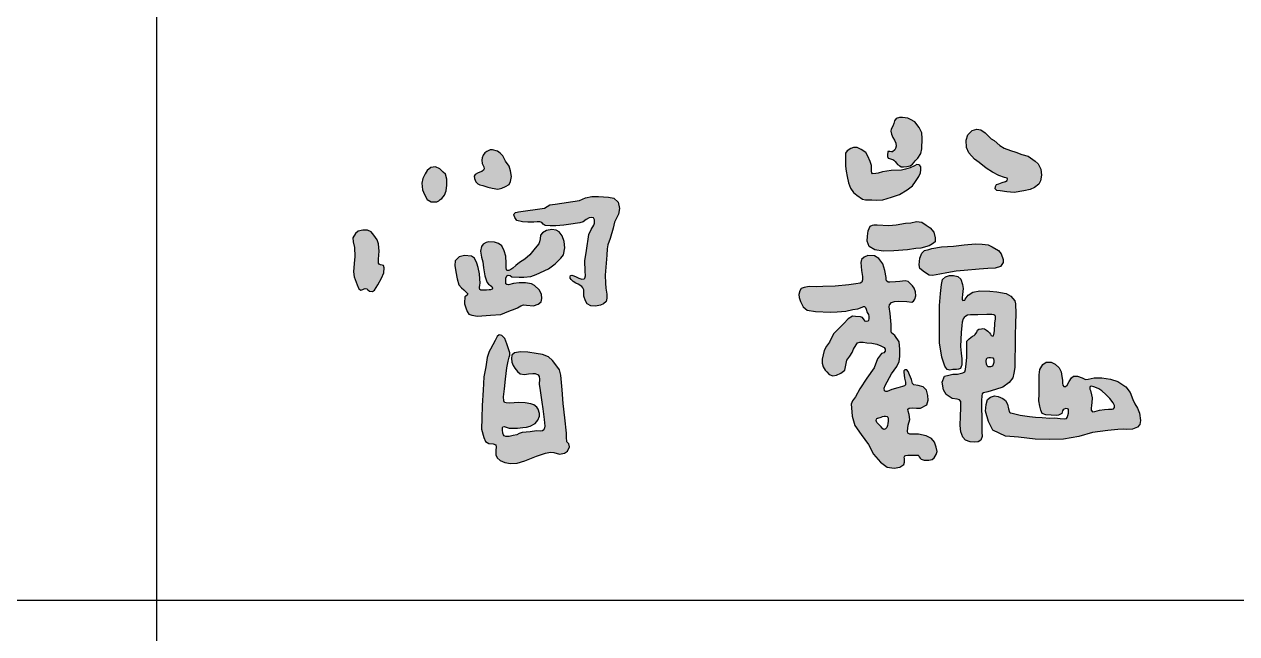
# Model space of a CAD drawing. Extents: x -409572 to -157272, y 600795 to 878326.
# Drawn here: x -338283 to -336350, y 812536 to 813508 of the extents above; entities that cross this region are included whole.
import ezdxf

# ---------------------------------------------------------------- set-up
doc = ezdxf.new("R2010")
doc.units = 0
doc.header["$LTSCALE"] = 1000
doc.header["$MEASUREMENT"] = 0
doc.layers.get('0').update_dxf_attribs({"linetype": 'CONTINUOUS'})
doc.layers.add('PUB_TITLE', color=4, linetype='CONTINUOUS')

msp = doc.modelspace()

# ---------------------------------------------------------------- hatches: boundary and pattern name
h = msp.add_hatch(color=7)
h.paths.add_polyline_path([(-336666.3, 813285.3), (-336671, 813289.8), (-336682.3, 813297.3), (-336692.2, 813300.3), (-336702.2, 813303.8), (-336710.4, 813306.3), (-336720.6, 813310.5), (-336727.4, 813314.3), (-336736.3, 813322.7), (-336741.3, 813325.3), (-336745, 813329), (-336751, 813334.6), (-336757.9, 813339.3), (-336763.9, 813340.7), (-336771.6, 813338.3), (-336778.3, 813331.4), (-336781, 813323), (-336780.5, 813311.5), (-336777.1, 813302.7), (-336767.8, 813292.9), (-336760.2, 813287.3), (-336749.4, 813278.4), (-336739, 813272), (-336729.2, 813266.5), (-336720.1, 813263.7), (-336715.8, 813262.2), (-336715.3, 813260.9), (-336715.7, 813258.8), (-336718.2, 813257.2), (-336723.9, 813255.4), (-336729.1, 813253.5), (-336732.7, 813252.2), (-336734.6, 813249), (-336734.7, 813245.5), (-336732.4, 813243), (-336726.9, 813242.2), (-336716.2, 813240.6), (-336704.6, 813239.7), (-336689, 813242.1), (-336679.2, 813244.4), (-336672.1, 813247.5), (-336665.2, 813253), (-336662.8, 813258.2), (-336661.2, 813267.5), (-336661.9, 813276.6)])
h.paths.add_polyline_path([(-336862, 813257.2), (-336856.9, 813264.9), (-336854.1, 813270.8), (-336853.4, 813275.7), (-336853.6, 813280.7), (-336854.8, 813282.8), (-336856.6, 813283.8), (-336859.7, 813284), (-336863.6, 813282.1), (-336870.6, 813279), (-336877.7, 813276.8), (-336884.3, 813275.3), (-336900.8, 813274.7), (-336914.8, 813272.6), (-336921.4, 813270.4), (-336925.4, 813269.9), (-336930.6, 813269.6), (-336931.7, 813271.1), (-336932, 813273.4), (-336932.1, 813275.5), (-336932, 813282.9), (-336934.2, 813289), (-336937.8, 813297.5), (-336941.1, 813303.2), (-336948.4, 813308.1), (-336954.9, 813311.5), (-336960.9, 813311.5), (-336965.2, 813309.8), (-336971.2, 813305.9), (-336973.4, 813302.2), (-336973.8, 813296.8), (-336973.6, 813281.7), (-336972.6, 813273.4), (-336971.2, 813265), (-336968.8, 813254.8), (-336965.5, 813246.7), (-336960.9, 813239.4), (-336955.4, 813235.1), (-336946.7, 813229.2), (-336941.6, 813227.9), (-336931.6, 813227.9), (-336924.5, 813227.5), (-336914.3, 813228), (-336900.5, 813232.1), (-336887.3, 813236.4), (-336875.5, 813243.7), (-336866.7, 813250.1)])
h.paths.add_polyline_path([(-336851.8, 813309.4), (-336851.3, 813325.9), (-336852.1, 813334.6), (-336855.9, 813343.3), (-336863.1, 813352), (-336869.8, 813356.1), (-336874.2, 813358.1), (-336882.7, 813359.3), (-336887.7, 813359.1), (-336892.7, 813357.5), (-336895.3, 813354), (-336896.6, 813349.6), (-336898.2, 813345.2), (-336900.6, 813340.8), (-336901.3, 813337.2), (-336900.5, 813332.5), (-336898.1, 813327.3), (-336895.2, 813322.8), (-336893.2, 813318.4), (-336892.8, 813313.6), (-336893.6, 813309.9), (-336894.8, 813307.6), (-336898.4, 813304.6), (-336900.1, 813304.6), (-336902.9, 813305.1), (-336905.9, 813304.9), (-336906.2, 813303.4), (-336906.8, 813300.8), (-336906.6, 813296.9), (-336905.6, 813294.5), (-336903.2, 813293.7), (-336900.5, 813292.9), (-336898.3, 813292.4), (-336896.5, 813291.1), (-336894.3, 813289), (-336892.1, 813286.4), (-336890.5, 813284.1), (-336887.2, 813281.9), (-336884.6, 813280.4), (-336881.3, 813280.4), (-336876, 813280.8), (-336870.7, 813281.9), (-336866.9, 813285), (-336863.9, 813287.9), (-336862.4, 813290.3), (-336858.2, 813294.1), (-336853.3, 813301.9)])
h.paths.add_polyline_path([(-336725.4, 813141.7), (-336729.7, 813147), (-336739.5, 813153), (-336746, 813156.3), (-336755.5, 813157.5), (-336766.1, 813157.9), (-336784.3, 813156), (-336801.3, 813154.3), (-336820.6, 813152.9), (-336835.8, 813150.3), (-336840.7, 813148.8), (-336847.7, 813147.3), (-336851.7, 813142.7), (-336854.9, 813135.2), (-336856, 813124.2), (-336855, 813118.4), (-336847.7, 813112.7), (-336840.3, 813108), (-336835, 813107.5), (-336823.3, 813109.7), (-336812, 813111.6), (-336797.2, 813114.1), (-336784.4, 813115.3), (-336760.2, 813117.6), (-336746.5, 813118.5), (-336734.9, 813119.2), (-336726.5, 813121.9), (-336722.3, 813128.1), (-336721.9, 813133)])
h.paths.add_polyline_path([(-336832.6, 813176.2), (-336838.6, 813183.2), (-336844.7, 813187.3), (-336852, 813192.2), (-336860.2, 813193.2), (-336869.3, 813191.4), (-336878, 813190.6), (-336893, 813188.1), (-336904.3, 813186.8), (-336923, 813188.2), (-336928.6, 813188.1), (-336930.4, 813187.6), (-336934.3, 813185.7), (-336937.6, 813178.5), (-336938.4, 813170), (-336939.2, 813162.3), (-336935.6, 813153.8), (-336926.8, 813148.4), (-336913.4, 813146.3), (-336896.6, 813146.6), (-336874.9, 813148.4), (-336861.5, 813150.2), (-336853.3, 813151), (-336840.4, 813154.6), (-336834.9, 813157.7), (-336830.6, 813160.8), (-336830.8, 813167.5)])
h.paths.add_polyline_path([(-336903.4, 813060.6), (-336900.5, 813064.1), (-336895.4, 813065.9), (-336888.5, 813066.6), (-336875.7, 813065.9), (-336867.9, 813064.7), (-336865.3, 813066.5), (-336862.9, 813069.6), (-336861.3, 813074.7), (-336862.1, 813081.2), (-336864, 813087.1), (-336866.6, 813091.1), (-336873.8, 813098), (-336878.2, 813098.6), (-336886.7, 813097.8), (-336893.9, 813097.4), (-336902.8, 813096.6), (-336905.8, 813096.9), (-336908.2, 813098.8), (-336908.7, 813101.7), (-336908.9, 813104.2), (-336910.8, 813115.5), (-336914, 813125.8), (-336920.4, 813134.5), (-336927.3, 813138.4), (-336938.1, 813139.3), (-336944, 813136.8), (-336947.9, 813132.7), (-336948.9, 813127.8), (-336948.2, 813115.5), (-336946.6, 813105.6), (-336946.4, 813100.4), (-336947.5, 813096.8), (-336950.2, 813095), (-336957, 813094), (-336968.1, 813092.6), (-336990.3, 813090.1), (-337009.7, 813089.7), (-337019.2, 813089.3), (-337031.6, 813089.7), (-337039.6, 813088.4), (-337044.4, 813086.4), (-337046.2, 813082.9), (-337047.8, 813076.9), (-337047.3, 813072.5), (-337045.2, 813065.9), (-337041, 813057.2), (-337034.9, 813051.8), (-337021.7, 813050), (-336997.7, 813049.1), (-336986.7, 813049.5), (-336972.9, 813050.6), (-336961.7, 813053.2), (-336953.7, 813054.2), (-336947, 813056.9), (-336944.9, 813057.8), (-336943.3, 813057.8), (-336941.6, 813056.5), (-336940.7, 813053.4), (-336938.8, 813048.4), (-336937, 813045.3), (-336936.3, 813042), (-336936.6, 813038.6), (-336936.9, 813035.8), (-336938.1, 813034.3), (-336940.8, 813033.9), (-336942, 813034.5), (-336943.7, 813036.9), (-336946.6, 813040.2), (-336949.8, 813041.3), (-336957.4, 813042.1), (-336962.6, 813042.4), (-336969.3, 813038.4), (-336976.4, 813030.9), (-336983, 813023.7), (-336992.6, 813014.4), (-336999.2, 813001.3), (-337003.9, 812994.6), (-337007.4, 812987.5), (-337009.2, 812981.1), (-337010.9, 812973.8), (-337010.6, 812967.5), (-337009.2, 812961.7), (-337005.9, 812956.4), (-337003.5, 812953.5), (-336999.4, 812949.6), (-336993.6, 812947.6), (-336987.8, 812948.6), (-336981.3, 812951.5), (-336974.7, 812956.3), (-336973.5, 812961.7), (-336971.5, 812972.4), (-336966.8, 812978.7), (-336963.1, 812984.7), (-336960.7, 812989.8), (-336956.4, 812996.9), (-336954.2, 813000.1), (-336950.7, 813001.3), (-336945.3, 813000.9), (-336939.6, 813000), (-336931.4, 812999.6), (-336923.8, 812997.8), (-336917.2, 812995.2), (-336912.2, 812992.4), (-336910.4, 812989.8), (-336910.2, 812986.8), (-336912.3, 812984.2), (-336916.1, 812983), (-336922.4, 812974.4), (-336927.9, 812960.3), (-336939.7, 812943.6), (-336950.8, 812926.7), (-336957.9, 812914), (-336962.6, 812907.5), (-336964.6, 812902.2), (-336964.1, 812896.4), (-336962.8, 812883), (-336958.7, 812868.3), (-336948.4, 812853.7), (-336937, 812837.8), (-336929.2, 812822.4), (-336917.9, 812809.7), (-336906.9, 812801.6), (-336896.1, 812800.1), (-336887.2, 812801.9), (-336880.5, 812805.8), (-336879.6, 812809.8), (-336879.6, 812815.5), (-336880, 812817.8), (-336879, 812820.1), (-336877.2, 812820.5), (-336874.2, 812820.7), (-336867.9, 812821.1), (-336863, 812821.1), (-336857.9, 812820.7), (-336856.8, 812819.9), (-336856, 812818.1), (-336854.5, 812815.9), (-336852.8, 812814.6), (-336848, 812813.1), (-336840.9, 812813), (-336835.4, 812814.1), (-336832.2, 812816.6), (-336828.9, 812822), (-336827.6, 812826.9), (-336828.8, 812833.6), (-336831.8, 812841.4), (-336836.3, 812847.3), (-336844.7, 812851.9), (-336857.3, 812854.4), (-336871, 812854.5), (-336874, 812856), (-336874.9, 812859.4), (-336873.5, 812868.5), (-336870.9, 812878), (-336872.3, 812885.6), (-336873.7, 812890.9), (-336874, 812894.2), (-336871.9, 812895.6), (-336866.6, 812896.4), (-336860.3, 812896.1), (-336853.9, 812896), (-336843.8, 812901.1), (-336842, 812908.6), (-336842.3, 812916.2), (-336844.6, 812924.5), (-336849.8, 812930.1), (-336857.6, 812932.2), (-336864.6, 812932.9), (-336866.7, 812935.3), (-336868.2, 812941.6), (-336871.7, 812949.2), (-336873.9, 812954.3), (-336875.9, 812956.8), (-336879, 812956.8), (-336880.6, 812955.6), (-336880.8, 812953.4), (-336879.3, 812943.9), (-336878.1, 812937.5), (-336878.1, 812933.2), (-336879.6, 812931.3), (-336882.7, 812930.6), (-336890.2, 812928.4), (-336899.5, 812925.5), (-336907, 812922.5), (-336909.4, 812922.2), (-336911.6, 812923.3), (-336912, 812927.6), (-336910.4, 812932.2), (-336900.1, 812950.6), (-336892, 812962.4), (-336887.8, 812970), (-336887.1, 812978.3), (-336886.9, 812989.8), (-336888.2, 813001.7), (-336894.8, 813011.7), (-336900.2, 813015.9), (-336900.9, 813018.4), (-336900.6, 813029.3), (-336902.6, 813047), (-336903.7, 813057.3)])
h.paths.add_polyline_path([(-336916.8, 812866.3), (-336914.3, 812863.1), (-336912.5, 812862.1), (-336911, 812862.2), (-336909.7, 812862.8), (-336907.8, 812864.9), (-336906.6, 812868), (-336906, 812871.2), (-336905.4, 812874.9), (-336905.5, 812878.6), (-336906, 812881.3), (-336907.3, 812882.6), (-336909.9, 812883.2), (-336912.1, 812883), (-336914.4, 812882.4), (-336916.9, 812881.4), (-336922.1, 812880.1), (-336922.8, 812879.9), (-336923.6, 812879.5), (-336924.2, 812878.5), (-336924.5, 812876.4), (-336923.5, 812872.8), (-336921.9, 812871.2)], flags=16)
h.paths.add_polyline_path([(-336702.9, 813012.4), (-336702.7, 813030.5), (-336701.9, 813046.8), (-336702.7, 813062.3), (-336703.5, 813066.8), (-336710.1, 813074.5), (-336717.5, 813078.7), (-336732.3, 813081.5), (-336743.4, 813082.1), (-336759.6, 813082.9), (-336770.4, 813080.8), (-336777.8, 813075.7), (-336782.6, 813069.4), (-336783.3, 813068.1), (-336784.3, 813067.8), (-336786.4, 813067.6), (-336787.3, 813068.8), (-336787.3, 813071.7), (-336786.8, 813077.2), (-336785.7, 813086.8), (-336787.2, 813093.1), (-336789.9, 813101.4), (-336794.3, 813105.9), (-336801.4, 813107.5), (-336807.7, 813107.3), (-336814, 813105.4), (-336819, 813100.9), (-336820.4, 813092.8), (-336822.1, 813078.8), (-336823.9, 813059.5), (-336823.5, 813028.3), (-336823.8, 812999.8), (-336820, 812977.2), (-336815.1, 812962.7), (-336811.6, 812957.4), (-336807.1, 812956.3), (-336802.6, 812957.3), (-336796.4, 812957.3), (-336793.3, 812958), (-336790.3, 812959.3), (-336789.2, 812962.1), (-336788, 812964.4), (-336788, 812968.5), (-336788.3, 812974.5), (-336789.1, 812983.7), (-336790, 812993.9), (-336789.5, 813005.1), (-336788.9, 813016.2), (-336788.1, 813027.7), (-336787.8, 813033.1), (-336785.8, 813038.1), (-336784.5, 813040.3), (-336781.7, 813042.7), (-336779.1, 813044.1), (-336774.1, 813044.6), (-336762.7, 813044.5), (-336748.2, 813044.9), (-336740.4, 813045), (-336737, 813044.4), (-336735.2, 813043.6), (-336734.5, 813042.6), (-336734.6, 813038.3), (-336735.3, 813031.5), (-336736.2, 813018.9), (-336736.9, 813013.2), (-336737.5, 813011.3), (-336739.6, 813011.2), (-336741.4, 813011.9), (-336742.5, 813013.9), (-336743.8, 813016.1), (-336746.5, 813018.6), (-336748.8, 813020.4), (-336751.9, 813022.3), (-336754.8, 813022.7), (-336756.7, 813022.5), (-336760.7, 813021.8), (-336763.1, 813020.3), (-336764.4, 813016.9), (-336766.6, 813013.2), (-336768.6, 813011.5), (-336771.3, 813010.6), (-336776.5, 813006.3), (-336780.1, 813002.7), (-336780.3, 812989.8), (-336780.1, 812976.6), (-336781.3, 812966.5), (-336782.3, 812957.6), (-336783.1, 812953.9), (-336786.6, 812952.1), (-336794.8, 812950.3), (-336802.3, 812949.8), (-336808.6, 812948.7), (-336815.9, 812946.6), (-336819.7, 812937.1), (-336817.1, 812925.3), (-336813.2, 812917.8), (-336803.4, 812911), (-336795.4, 812910.4), (-336791.9, 812909.1), (-336789.8, 812906.3), (-336789.7, 812902.4), (-336789.6, 812896.3), (-336790.3, 812883.2), (-336790.5, 812868), (-336789.9, 812857.9), (-336786.4, 812849.4), (-336782.3, 812844.7), (-336774.9, 812842.2), (-336768.3, 812841.8), (-336762, 812842.3), (-336757.8, 812844.8), (-336755.7, 812850.5), (-336756.2, 812857.5), (-336756.2, 812868.4), (-336756.4, 812878.3), (-336756.5, 812898.9), (-336756.5, 812908.3), (-336756.1, 812915.3), (-336755.5, 812918.5), (-336753.4, 812920.4), (-336746.4, 812921.9), (-336734.4, 812925.6), (-336722.9, 812929.3), (-336712.5, 812937), (-336707, 812944.2), (-336705, 812951.7), (-336703.7, 812960.9), (-336703.5, 812975.2), (-336702.9, 812993)])
h.paths.add_polyline_path([(-336738.5, 812976.2), (-336737.4, 812974.4), (-336737.1, 812971.6), (-336737.1, 812968.4), (-336737.9, 812965.3), (-336739.4, 812962.6), (-336742.3, 812961.8), (-336746, 812961.8), (-336747.8, 812963.3), (-336748.7, 812966), (-336749.3, 812970.5), (-336748.6, 812974.4), (-336747.4, 812976.3), (-336744.9, 812976.5), (-336742.2, 812976.8)], flags=16)
h.paths.add_polyline_path([(-336519.7, 812920.9), (-336526.5, 812929.9), (-336539.1, 812938.3), (-336550.8, 812942.2), (-336564.9, 812944), (-336576.8, 812944.1), (-336586.6, 812941.9), (-336591.1, 812941.7), (-336596.3, 812944.2), (-336603.6, 812946.9), (-336610, 812946.8), (-336613.1, 812944.4), (-336616.7, 812938.3), (-336619.9, 812932.4), (-336622.7, 812930.2), (-336625.4, 812930.3), (-336626.8, 812932.4), (-336627.5, 812935.6), (-336627.8, 812940.4), (-336628.4, 812946.5), (-336629.7, 812953.8), (-336632.6, 812960.3), (-336639.2, 812966.1), (-336645.6, 812969), (-336653.4, 812969.3), (-336659.1, 812965.3), (-336663.6, 812957.6), (-336664.9, 812948.9), (-336664.9, 812935.4), (-336664.7, 812918.6), (-336665.5, 812907.3), (-336663.9, 812899), (-336662, 812892.9), (-336660, 812887.3), (-336654.1, 812885.2), (-336645.4, 812884.5), (-336637.9, 812884.3), (-336633.9, 812884.6), (-336630.5, 812886.2), (-336628.7, 812887.6), (-336627.3, 812891.4), (-336626.3, 812893.4), (-336625.1, 812894.4), (-336622.3, 812895.3), (-336619.5, 812895), (-336618, 812894.3), (-336617.8, 812891), (-336618, 812888.1), (-336619, 812884), (-336620, 812881), (-336620.9, 812879.5), (-336624.9, 812879), (-336631.5, 812879.4), (-336639.6, 812880.3), (-336647.9, 812879.9), (-336659.8, 812880.9), (-336670.4, 812881.3), (-336680.4, 812882.5), (-336695, 812884.7), (-336710.1, 812888.5), (-336710.9, 812888.6), (-336712, 812889.3), (-336713.5, 812894.7), (-336715.1, 812902), (-336718.2, 812908.1), (-336722.9, 812911.2), (-336730.1, 812914.2), (-336736.1, 812915.3), (-336742.1, 812913.4), (-336747.2, 812909.7), (-336749.4, 812901.8), (-336750.3, 812891.3), (-336745.8, 812874.4), (-336738.9, 812860.7), (-336718.7, 812851.2), (-336697.8, 812849.6), (-336671.1, 812846.3), (-336647.9, 812845.7), (-336625.8, 812846.3), (-336601.3, 812850.9), (-336579.5, 812856.8), (-336555.2, 812860), (-336539.3, 812862.1), (-336530.1, 812862.4), (-336525.9, 812861.7), (-336515.7, 812862.4), (-336507.9, 812865.5), (-336504.3, 812869.7), (-336503.2, 812876.4), (-336505, 812888), (-336507.7, 812895.8), (-336512.3, 812902.7), (-336515.5, 812909.8)])
h.paths.add_polyline_path([(-336583.8, 812926.1), (-336583.9, 812928.7), (-336583.5, 812930.3), (-336581.4, 812930.7), (-336577.3, 812929.9), (-336573.2, 812928.5), (-336569.4, 812926.7), (-336564.9, 812923.6), (-336558.2, 812917.7), (-336552.1, 812911.1), (-336546.9, 812904.5), (-336544.8, 812900.2), (-336544.6, 812897), (-336546, 812894.9), (-336548.5, 812894.3), (-336554.4, 812894.2), (-336560.4, 812893.7), (-336568.4, 812892.8), (-336576.2, 812890.7), (-336579.5, 812890), (-336582, 812892.7), (-336581.9, 812895.2), (-336581.1, 812900.5), (-336580.7, 812904.4), (-336580.4, 812912.1), (-336581.1, 812917), (-336582.7, 812924.2)], flags=16)
h = msp.add_hatch(color=7)
h.paths.add_polyline_path([(-337433.9, 812962.9), (-337440.8, 812971.8), (-337447.5, 812977.5), (-337456.8, 812981.2), (-337466.8, 812982.9), (-337480.2, 812985.3), (-337491.9, 812985.5), (-337501.6, 812984.3), (-337505.5, 812980.3), (-337506.1, 812975), (-337505.5, 812968.9), (-337503.7, 812963.9), (-337501, 812959.8), (-337496.9, 812954.5), (-337492.2, 812950.8), (-337485.3, 812949.5), (-337478.9, 812950.5), (-337472.1, 812951.2), (-337468.4, 812950.9), (-337463.9, 812949.1), (-337462.3, 812946.4), (-337461.5, 812942), (-337461.9, 812934.3), (-337460.4, 812923.8), (-337458, 812905.5), (-337456.2, 812895), (-337454.2, 812877.8), (-337453.2, 812867.3), (-337453.4, 812864.3), (-337454.5, 812861.4), (-337456.7, 812859.9), (-337460.7, 812859.2), (-337466.6, 812859.6), (-337476.6, 812858.2), (-337489.3, 812857.1), (-337493.9, 812855.5), (-337498, 812853.4), (-337503.8, 812852.1), (-337509.8, 812850.7), (-337515.4, 812850.6), (-337517.9, 812851.9), (-337519.1, 812853.1), (-337520.1, 812855.8), (-337520.7, 812861.1), (-337520.8, 812864.9), (-337520, 812866.2), (-337518.1, 812866.5), (-337515, 812865.5), (-337510, 812864.1), (-337503.1, 812863.7), (-337496.6, 812864.1), (-337488.1, 812864.8), (-337482.2, 812865.3), (-337476.3, 812867.3), (-337468.7, 812871.6), (-337464.1, 812876.6), (-337461.7, 812883), (-337461.8, 812887.6), (-337463.6, 812894.1), (-337465.9, 812897.3), (-337470.7, 812901.1), (-337475.3, 812903), (-337484.3, 812904.3), (-337494.5, 812904.7), (-337509.2, 812903.8), (-337514.5, 812904.1), (-337517.5, 812905.1), (-337518.5, 812907.4), (-337519.1, 812914.1), (-337517.5, 812926.8), (-337515.6, 812941.9), (-337513.5, 812959.9), (-337511.4, 812970.7), (-337509.8, 812977.1), (-337509.1, 812980.4), (-337508.7, 812982.2), (-337508.9, 812983.3), (-337509.1, 812984.3), (-337513.8, 812998.2), (-337517.1, 813007), (-337521.5, 813011.9), (-337526.1, 813012.6), (-337528.9, 813010.3), (-337532.4, 813003.6), (-337539.9, 812989.9), (-337542, 812986.1), (-337544.8, 812976.4), (-337547.3, 812961.7), (-337550.2, 812945.7), (-337551.3, 812924.7), (-337552.8, 812900.3), (-337553.7, 812879.8), (-337554.1, 812862.2), (-337550.5, 812849.1), (-337547.5, 812842.7), (-337542.5, 812839.7), (-337535.3, 812839), (-337531.4, 812837.3), (-337530.8, 812833.7), (-337531, 812828.8), (-337531, 812821.2), (-337529, 812816.5), (-337524.1, 812812.6), (-337516.8, 812809.4), (-337508, 812807.6), (-337497.1, 812808.1), (-337484.9, 812811.7), (-337466.3, 812819.2), (-337452.2, 812823.9), (-337444.3, 812825.7), (-337438.6, 812825.1), (-337429.7, 812822.6), (-337421.9, 812824.1), (-337417.2, 812827.2), (-337413.9, 812834.4), (-337414.9, 812838.8), (-337418, 812842.4), (-337418.5, 812849.5), (-337418.5, 812855.8), (-337421.1, 812880.5), (-337424.1, 812903.2), (-337425.5, 812924.9), (-337427.7, 812948.5), (-337429.8, 812957.2)])
h.paths.add_polyline_path([(-337458.3, 813077.6), (-337462.1, 813084.3), (-337469.4, 813091.6), (-337474.5, 813094.2), (-337484.1, 813095.7), (-337493.8, 813095.8), (-337503.3, 813094.6), (-337511.3, 813092.6), (-337513.7, 813093), (-337515.5, 813093.9), (-337515.2, 813097.8), (-337515.1, 813103.3), (-337513.9, 813106.7), (-337511.8, 813107.6), (-337508.5, 813107.1), (-337505.5, 813105.4), (-337494.2, 813104.8), (-337486.8, 813104.7), (-337475.6, 813105.6), (-337467, 813109), (-337447.4, 813118.2), (-337436.5, 813125.9), (-337427.6, 813134.9), (-337423.4, 813140), (-337421.2, 813151.2), (-337422, 813161.5), (-337425.3, 813170.6), (-337430.4, 813176.7), (-337434.9, 813179.5), (-337441.8, 813180.4), (-337450.3, 813178.9), (-337457, 813175.2), (-337460, 813171.4), (-337460.7, 813166), (-337461.4, 813161.1), (-337462.5, 813157.6), (-337468.6, 813151), (-337477.2, 813140.1), (-337485, 813133.5), (-337493.5, 813127.8), (-337499.4, 813123), (-337504.2, 813118.8), (-337507.4, 813116.7), (-337510.7, 813115.4), (-337513.5, 813115.5), (-337514.2, 813116.5), (-337515, 813120), (-337514.7, 813127.2), (-337515.2, 813137.9), (-337517.7, 813146.4), (-337521.7, 813154.6), (-337527.2, 813158.4), (-337533.5, 813160.4), (-337542.4, 813161.1), (-337546.9, 813159.7), (-337551.6, 813157), (-337554.1, 813153.3), (-337555.6, 813146), (-337554.2, 813136.3), (-337552.1, 813129.3), (-337551, 813119.5), (-337549, 813106.7), (-337546, 813098.9), (-337544.9, 813096), (-337542.8, 813093.7), (-337540, 813091.4), (-337537.5, 813089.8), (-337536.3, 813087), (-337537.2, 813085.4), (-337539.9, 813084.5), (-337542.1, 813084.3), (-337545.9, 813084.1), (-337551.3, 813083.9), (-337554.9, 813084), (-337556.9, 813085), (-337557.1, 813087.7), (-337556.6, 813092.3), (-337556.1, 813094.4), (-337557.2, 813109.8), (-337559.4, 813119.8), (-337561.7, 813127.2), (-337565.5, 813134.7), (-337570.3, 813137.9), (-337581.2, 813139.4), (-337589.9, 813137.2), (-337595.9, 813130.9), (-337596.8, 813123.4), (-337595.1, 813113.1), (-337593, 813101.9), (-337590.1, 813092.4), (-337586.1, 813087.5), (-337582.2, 813084.2), (-337577.9, 813080.3), (-337576.1, 813078.1), (-337576.9, 813075.9), (-337579.3, 813074.5), (-337580.5, 813073.1), (-337580.9, 813070.4), (-337581.4, 813066.6), (-337581.3, 813062.2), (-337579, 813055.9), (-337577.1, 813049.8), (-337574.4, 813045.6), (-337569.7, 813044.1), (-337560.3, 813042.3), (-337539.7, 813043.9), (-337523.4, 813045), (-337510.3, 813050.3), (-337500.2, 813054.2), (-337496.7, 813055.9), (-337491.6, 813059.1), (-337487.2, 813060.4), (-337482.2, 813060), (-337471.3, 813058.8), (-337463.9, 813061.5), (-337459, 813065.3), (-337457.9, 813070.6)])
h.paths.add_polyline_path([(-337334.1, 813214.1), (-337336.2, 813224), (-337342.9, 813230.4), (-337351.8, 813232.3), (-337367.4, 813233.2), (-337378.2, 813233.4), (-337388.3, 813231.1), (-337398, 813226.8), (-337436.5, 813220.9), (-337445.2, 813219.8), (-337453.7, 813214.6), (-337495.1, 813208.8), (-337497.1, 813208.2), (-337499.8, 813207.5), (-337502, 813205.6), (-337502.7, 813203.9), (-337500.9, 813199.7), (-337498, 813194.8), (-337488.9, 813192.9), (-337480.1, 813192.2), (-337470.8, 813192.4), (-337465.5, 813192.7), (-337460.9, 813193.1), (-337457.9, 813191.9), (-337455.6, 813189.2), (-337452.4, 813187.1), (-337444.6, 813186.7), (-337435.3, 813186.7), (-337423, 813187.4), (-337415.4, 813188.6), (-337397.4, 813191.3), (-337391.8, 813193.1), (-337387.1, 813196.5), (-337382.4, 813199), (-337378.1, 813199.6), (-337375.5, 813199.2), (-337374, 813196), (-337373.7, 813190.7), (-337375.1, 813187.4), (-337379.1, 813180.8), (-337382.9, 813172.7), (-337386.8, 813147.1), (-337389.1, 813130.8), (-337389, 813114.1), (-337388.1, 813106.8), (-337389.4, 813102.8), (-337390.6, 813101.8), (-337393.9, 813101.5), (-337398.9, 813103), (-337403.3, 813105.2), (-337406.9, 813106.8), (-337410.3, 813107.7), (-337412.4, 813107.2), (-337412.9, 813105.4), (-337412.5, 813103), (-337410.9, 813100.7), (-337407.7, 813097.8), (-337403.7, 813095.3), (-337399.7, 813093.4), (-337394.3, 813090), (-337392.6, 813087.5), (-337391.1, 813084.4), (-337390.8, 813074.6), (-337388.4, 813067.1), (-337385.5, 813062.1), (-337379.5, 813059.2), (-337372.1, 813058.4), (-337364.3, 813060), (-337359.3, 813062.2), (-337355.3, 813065.9), (-337354.3, 813071.4), (-337354.3, 813077.7), (-337355.9, 813087.1), (-337356.3, 813095), (-337356.8, 813107.6), (-337355.9, 813120.6), (-337354, 813139.6), (-337353.5, 813149.8), (-337352.7, 813156.2), (-337349, 813166.1), (-337344.3, 813183), (-337341.9, 813192.5), (-337335.7, 813204.9)])
h.paths.add_polyline_path([(-337506, 813265.1), (-337507.6, 813274.4), (-337510.2, 813281.5), (-337515.6, 813289.5), (-337520, 813298.1), (-337524.2, 813302.2), (-337528.8, 813305.3), (-337536.4, 813307.6), (-337540.3, 813307.6), (-337545.7, 813305.2), (-337548.7, 813302.6), (-337551.3, 813299), (-337553.1, 813295.1), (-337553.5, 813291.3), (-337552.8, 813285.7), (-337550.5, 813280.5), (-337550.1, 813277.4), (-337551, 813275), (-337553.6, 813273.2), (-337555.2, 813272.5), (-337559.3, 813270.9), (-337564.4, 813268.1), (-337566, 813265.5), (-337565.1, 813262), (-337563.3, 813256.5), (-337560, 813253.4), (-337556.5, 813251.8), (-337551.8, 813250.7), (-337543.8, 813248.2), (-337536.9, 813246.5), (-337528, 813245.1), (-337521.6, 813246.7), (-337515.9, 813249.2), (-337510, 813252.2), (-337507.7, 813256.9)])
h.paths.add_polyline_path([(-337609.6, 813251.4), (-337609.3, 813260.8), (-337611.6, 813268.6), (-337615.1, 813271.8), (-337620.8, 813277.3), (-337627.5, 813280.3), (-337634.8, 813279.3), (-337641, 813274.8), (-337644, 813269.3), (-337647.9, 813262.1), (-337649.3, 813254.4), (-337648.1, 813244), (-337645.1, 813236.2), (-337641, 813228.2), (-337634.6, 813224.5), (-337625.4, 813224.8), (-337622.3, 813226.1), (-337619.8, 813228.5), (-337617.6, 813230.3), (-337613.2, 813235.5), (-337610.2, 813242.2)])
h.paths.add_polyline_path([(-337717.4, 813125.5), (-337718.5, 813127.2), (-337718.5, 813131.5), (-337718.3, 813133.6), (-337717.2, 813146.1), (-337718.3, 813157.7), (-337720.7, 813164.2), (-337726, 813171.6), (-337730.3, 813176.9), (-337736, 813179.5), (-337743.4, 813179.5), (-337750.9, 813178.1), (-337755, 813174), (-337759.1, 813167.3), (-337758.9, 813161), (-337756.6, 813151.8), (-337756.3, 813137.5), (-337757.1, 813126.7), (-337758.1, 813113), (-337757.3, 813105.1), (-337752.4, 813092.4), (-337749.5, 813086.3), (-337746.3, 813083.7), (-337743.1, 813085), (-337741.3, 813085.9), (-337739.4, 813086.4), (-337736.9, 813086.2), (-337735.2, 813084.4), (-337732.8, 813082.3), (-337728.1, 813081.9), (-337724.5, 813084.1), (-337719.2, 813092.6), (-337713.4, 813103), (-337709.6, 813111.4), (-337709.2, 813119.4), (-337710.3, 813123.4), (-337712.4, 813123.8), (-337715.2, 813124.1)])

# ---------------------------------------------------------------- linework, layer by layer
for points in [[(-336858.2, 813294.1), (-336853.3, 813301.9), (-336851.8, 813309.4), (-336851.3, 813325.9), (-336852.1, 813334.6), (-336855.9, 813343.3), (-336863.1, 813352), (-336869.8, 813356.1), (-336874.2, 813358.1), (-336882.7, 813359.3), (-336887.7, 813359.1), (-336892.7, 813357.5), (-336895.3, 813354), (-336896.6, 813349.6), (-336898.2, 813345.2), (-336900.6, 813340.8), (-336901.3, 813337.2), (-336900.5, 813332.5), (-336898.1, 813327.3), (-336895.2, 813322.8), (-336893.2, 813318.4), (-336892.8, 813313.6), (-336893.6, 813309.9), (-336894.8, 813307.6), (-336898.4, 813304.6), (-336900.1, 813304.6), (-336902.9, 813305.1), (-336905.9, 813304.9), (-336906.2, 813303.4), (-336906.8, 813300.8), (-336906.6, 813296.9), (-336905.6, 813294.5), (-336903.2, 813293.7), (-336900.5, 813292.9), (-336898.3, 813292.4), (-336896.5, 813291.1), (-336894.3, 813289), (-336892.1, 813286.4), (-336890.5, 813284.1), (-336887.2, 813281.9), (-336884.6, 813280.4), (-336881.3, 813280.4), (-336876, 813280.8), (-336870.7, 813281.9), (-336866.9, 813285), (-336863.9, 813287.9), (-336862.4, 813290.3)], [(-336736.3, 813322.7), (-336727.4, 813314.3), (-336720.6, 813310.5), (-336710.4, 813306.3), (-336702.2, 813303.8), (-336692.2, 813300.3), (-336682.3, 813297.3), (-336671, 813289.8), (-336666.3, 813285.3), (-336661.9, 813276.6), (-336661.2, 813267.5), (-336662.8, 813258.2), (-336665.2, 813253), (-336672.1, 813247.5), (-336679.2, 813244.4), (-336689, 813242.1), (-336704.6, 813239.7), (-336716.2, 813240.6), (-336726.9, 813242.2), (-336732.4, 813243), (-336734.7, 813245.5), (-336734.6, 813249), (-336732.7, 813252.2), (-336729.1, 813253.5), (-336723.9, 813255.4), (-336718.2, 813257.2), (-336715.7, 813258.8), (-336715.3, 813260.9), (-336715.8, 813262.2), (-336720.1, 813263.7), (-336729.2, 813266.5), (-336739, 813272), (-336749.4, 813278.4), (-336760.2, 813287.3), (-336767.8, 813292.9), (-336777.1, 813302.7), (-336780.5, 813311.5), (-336781, 813323), (-336778.3, 813331.4), (-336771.6, 813338.3), (-336763.9, 813340.7), (-336757.9, 813339.3), (-336751, 813334.6), (-336745, 813329), (-336741.3, 813325.3)], [(-336932.1, 813275.5), (-336932, 813282.9), (-336934.2, 813289), (-336937.8, 813297.5), (-336941.1, 813303.2), (-336948.4, 813308.1), (-336954.9, 813311.5), (-336960.9, 813311.5), (-336965.2, 813309.8), (-336971.2, 813305.9), (-336973.4, 813302.2), (-336973.8, 813296.8), (-336973.6, 813281.7), (-336972.6, 813273.4), (-336971.2, 813265), (-336968.8, 813254.8), (-336965.5, 813246.7), (-336960.9, 813239.4), (-336955.4, 813235.1), (-336946.7, 813229.2), (-336941.6, 813227.9), (-336931.6, 813227.9), (-336924.5, 813227.5), (-336914.3, 813228), (-336900.5, 813232.1), (-336887.3, 813236.4), (-336875.5, 813243.7), (-336866.7, 813250.1), (-336862, 813257.2), (-336856.9, 813264.9), (-336854.1, 813270.8), (-336853.4, 813275.7), (-336853.6, 813280.7), (-336854.8, 813282.8), (-336856.6, 813283.8), (-336859.7, 813284), (-336863.6, 813282.1), (-336870.6, 813279), (-336877.7, 813276.8), (-336884.3, 813275.3), (-336900.8, 813274.7), (-336914.8, 813272.6), (-336921.4, 813270.4), (-336925.4, 813269.9), (-336930.6, 813269.6), (-336931.7, 813271.1), (-336932, 813273.4)], [(-337617.6, 813230.3), (-337613.2, 813235.5), (-337610.2, 813242.2), (-337609.6, 813251.4), (-337609.3, 813260.8), (-337611.6, 813268.6), (-337615.1, 813271.8), (-337620.8, 813277.3), (-337627.5, 813280.3), (-337634.8, 813279.3), (-337641, 813274.8), (-337644, 813269.3), (-337647.9, 813262.1), (-337649.3, 813254.4), (-337648.1, 813244), (-337645.1, 813236.2), (-337641, 813228.2), (-337634.6, 813224.5), (-337625.4, 813224.8), (-337622.3, 813226.1), (-337619.8, 813228.5)], [(-337495.1, 813208.8), (-337453.7, 813214.6), (-337445.2, 813219.8), (-337436.5, 813220.9), (-337398, 813226.8), (-337388.3, 813231.1), (-337378.2, 813233.4), (-337367.4, 813233.2), (-337351.8, 813232.3), (-337342.9, 813230.4), (-337336.2, 813224), (-337334.1, 813214.1), (-337335.7, 813204.9), (-337341.9, 813192.5), (-337344.3, 813183), (-337349, 813166.1), (-337352.7, 813156.2), (-337353.5, 813149.8), (-337354, 813139.6), (-337355.9, 813120.6), (-337356.8, 813107.6), (-337356.3, 813095), (-337355.9, 813087.1), (-337354.3, 813077.7), (-337354.3, 813071.4), (-337355.3, 813065.9), (-337359.3, 813062.2), (-337364.3, 813060), (-337372.1, 813058.4), (-337379.5, 813059.2), (-337385.5, 813062.1), (-337388.4, 813067.1), (-337390.8, 813074.6), (-337391.1, 813084.4), (-337392.6, 813087.5), (-337394.3, 813090), (-337399.7, 813093.4), (-337403.7, 813095.3), (-337407.7, 813097.8), (-337410.9, 813100.7), (-337412.5, 813103), (-337412.9, 813105.4), (-337412.4, 813107.2), (-337410.3, 813107.7), (-337406.9, 813106.8), (-337403.3, 813105.2), (-337398.9, 813103), (-337393.9, 813101.5), (-337390.6, 813101.8), (-337389.4, 813102.8), (-337388.1, 813106.8), (-337389, 813114.1), (-337389.1, 813130.8), (-337386.8, 813147.1), (-337382.9, 813172.7), (-337379.1, 813180.8), (-337375.1, 813187.4), (-337373.7, 813190.7), (-337374, 813196), (-337375.5, 813199.2), (-337378.1, 813199.6), (-337382.4, 813199), (-337387.1, 813196.5), (-337391.8, 813193.1), (-337397.4, 813191.3), (-337415.4, 813188.6), (-337423, 813187.4), (-337435.3, 813186.7), (-337444.6, 813186.7), (-337452.4, 813187.1), (-337455.6, 813189.2), (-337457.9, 813191.9), (-337460.9, 813193.1), (-337465.5, 813192.7), (-337470.8, 813192.4), (-337480.1, 813192.2), (-337488.9, 813192.9), (-337498, 813194.8), (-337500.9, 813199.7), (-337502.7, 813203.9), (-337502, 813205.6), (-337499.8, 813207.5), (-337497.1, 813208.2)], [(-336923, 813188.2), (-336904.3, 813186.8), (-336893, 813188.1), (-336878, 813190.6), (-336869.3, 813191.4), (-336860.2, 813193.2), (-336852, 813192.2), (-336844.7, 813187.3), (-336838.6, 813183.2), (-336832.6, 813176.2), (-336830.8, 813167.5), (-336830.6, 813160.8), (-336834.9, 813157.7), (-336840.4, 813154.6), (-336853.3, 813151), (-336861.5, 813150.2), (-336874.9, 813148.4), (-336896.6, 813146.6), (-336913.4, 813146.3), (-336926.8, 813148.4), (-336935.6, 813153.8), (-336939.2, 813162.3), (-336938.4, 813170), (-336937.6, 813178.5), (-336934.3, 813185.7), (-336930.4, 813187.6), (-336928.6, 813188.1)], [(-337718.3, 813133.6), (-337717.2, 813146.1), (-337718.3, 813157.7), (-337720.7, 813164.2), (-337726, 813171.6), (-337730.3, 813176.9), (-337736, 813179.5), (-337743.4, 813179.5), (-337750.9, 813178.1), (-337755, 813174), (-337759.1, 813167.3), (-337758.9, 813161), (-337756.6, 813151.8), (-337756.3, 813137.5), (-337757.1, 813126.7), (-337758.1, 813113), (-337757.3, 813105.1), (-337752.4, 813092.4), (-337749.5, 813086.3), (-337746.3, 813083.7), (-337743.1, 813085), (-337741.3, 813085.9), (-337739.4, 813086.4), (-337736.9, 813086.2), (-337735.2, 813084.4), (-337732.8, 813082.3), (-337728.1, 813081.9), (-337724.5, 813084.1), (-337719.2, 813092.6), (-337713.4, 813103), (-337709.6, 813111.4), (-337709.2, 813119.4), (-337710.3, 813123.4), (-337712.4, 813123.8), (-337715.2, 813124.1), (-337717.4, 813125.5), (-337718.5, 813127.2), (-337718.5, 813131.5)], [(-337556.1, 813094.4), (-337557.2, 813109.8), (-337559.4, 813119.8), (-337561.7, 813127.2), (-337565.5, 813134.7), (-337570.3, 813137.9), (-337581.2, 813139.4), (-337589.9, 813137.2), (-337595.9, 813130.9), (-337596.8, 813123.4), (-337595.1, 813113.1), (-337593, 813101.9), (-337590.1, 813092.4), (-337586.1, 813087.5), (-337582.2, 813084.2), (-337577.9, 813080.3), (-337576.1, 813078.1), (-337576.9, 813075.9), (-337579.3, 813074.5), (-337580.5, 813073.1), (-337580.9, 813070.4), (-337581.4, 813066.6), (-337581.3, 813062.2), (-337579, 813055.9), (-337577.1, 813049.8), (-337574.4, 813045.6), (-337569.7, 813044.1), (-337560.3, 813042.3), (-337539.7, 813043.9), (-337523.4, 813045), (-337510.3, 813050.3), (-337500.2, 813054.2), (-337496.7, 813055.9), (-337491.6, 813059.1), (-337487.2, 813060.4), (-337482.2, 813060), (-337471.3, 813058.8), (-337463.9, 813061.5), (-337459, 813065.3), (-337457.9, 813070.6), (-337458.3, 813077.6), (-337462.1, 813084.3), (-337469.4, 813091.6), (-337474.5, 813094.2), (-337484.1, 813095.7), (-337493.8, 813095.8), (-337503.3, 813094.6), (-337511.3, 813092.6), (-337513.7, 813093), (-337515.5, 813093.9), (-337515.2, 813097.8), (-337515.1, 813103.3), (-337513.9, 813106.7), (-337511.8, 813107.6), (-337508.5, 813107.1), (-337505.5, 813105.4), (-337494.2, 813104.8), (-337486.8, 813104.7), (-337475.6, 813105.6), (-337467, 813109), (-337447.4, 813118.2), (-337436.5, 813125.9), (-337427.6, 813134.9), (-337423.4, 813140), (-337421.2, 813151.2), (-337422, 813161.5), (-337425.3, 813170.6), (-337430.4, 813176.7), (-337434.9, 813179.5), (-337441.8, 813180.4), (-337450.3, 813178.9), (-337457, 813175.2), (-337460, 813171.4), (-337460.7, 813166), (-337461.4, 813161.1), (-337462.5, 813157.6), (-337468.6, 813151), (-337477.2, 813140.1), (-337485, 813133.5), (-337493.5, 813127.8), (-337499.4, 813123), (-337504.2, 813118.8), (-337507.4, 813116.7), (-337510.7, 813115.4), (-337513.5, 813115.5), (-337514.2, 813116.5), (-337515, 813120), (-337514.7, 813127.2), (-337515.2, 813137.9), (-337517.7, 813146.4), (-337521.7, 813154.6), (-337527.2, 813158.4), (-337533.5, 813160.4), (-337542.4, 813161.1), (-337546.9, 813159.7), (-337551.6, 813157), (-337554.1, 813153.3), (-337555.6, 813146), (-337554.2, 813136.3), (-337552.1, 813129.3), (-337551, 813119.5), (-337549, 813106.7), (-337546, 813098.9), (-337544.9, 813096), (-337542.8, 813093.7), (-337540, 813091.4), (-337537.5, 813089.8), (-337536.3, 813087), (-337537.2, 813085.4), (-337539.9, 813084.5), (-337542.1, 813084.3), (-337545.9, 813084.1), (-337551.3, 813083.9), (-337554.9, 813084), (-337556.9, 813085), (-337557.1, 813087.7), (-337556.6, 813092.3)], [(-336835.8, 813150.3), (-336820.6, 813152.9), (-336801.3, 813154.3), (-336784.3, 813156), (-336766.1, 813157.9), (-336755.5, 813157.5), (-336746, 813156.3), (-336739.5, 813153), (-336729.7, 813147), (-336725.4, 813141.7), (-336721.9, 813133), (-336722.3, 813128.1), (-336726.5, 813121.9), (-336734.9, 813119.2), (-336746.5, 813118.5), (-336760.2, 813117.6), (-336784.4, 813115.3), (-336797.2, 813114.1), (-336812, 813111.6), (-336823.3, 813109.7), (-336835, 813107.5), (-336840.3, 813108), (-336847.7, 813112.7), (-336855, 813118.4), (-336856, 813124.2), (-336854.9, 813135.2), (-336851.7, 813142.7), (-336847.7, 813147.3), (-336840.7, 813148.8)], [(-336908.9, 813104.2), (-336910.8, 813115.5), (-336914, 813125.8), (-336920.4, 813134.5), (-336927.3, 813138.4), (-336938.1, 813139.3), (-336944, 813136.8), (-336947.9, 813132.7), (-336948.9, 813127.8), (-336948.2, 813115.5), (-336946.6, 813105.6), (-336946.4, 813100.4), (-336947.5, 813096.8), (-336950.2, 813095), (-336957, 813094), (-336968.1, 813092.6), (-336990.3, 813090.1), (-337009.7, 813089.7), (-337019.2, 813089.3), (-337031.6, 813089.7), (-337039.6, 813088.4), (-337044.4, 813086.4), (-337046.2, 813082.9), (-337047.8, 813076.9), (-337047.3, 813072.5), (-337045.2, 813065.9), (-337041, 813057.2), (-337034.9, 813051.8), (-337021.7, 813050), (-336997.7, 813049.1), (-336986.7, 813049.5), (-336972.9, 813050.6), (-336961.7, 813053.2), (-336953.7, 813054.2), (-336947, 813056.9), (-336944.9, 813057.8), (-336943.3, 813057.8), (-336941.6, 813056.5), (-336940.7, 813053.4), (-336938.8, 813048.4), (-336937, 813045.3), (-336936.3, 813042), (-336936.6, 813038.6), (-336936.9, 813035.8), (-336938.1, 813034.3), (-336940.8, 813033.9), (-336942, 813034.5), (-336943.7, 813036.9), (-336946.6, 813040.2), (-336949.8, 813041.3), (-336957.4, 813042.1), (-336962.6, 813042.4), (-336969.3, 813038.4), (-336976.4, 813030.9), (-336983, 813023.7), (-336992.6, 813014.4), (-336999.2, 813001.3), (-337003.9, 812994.6), (-337007.4, 812987.5), (-337009.2, 812981.1), (-337010.9, 812973.8), (-337010.6, 812967.5), (-337009.2, 812961.7), (-337005.9, 812956.4), (-337003.5, 812953.5), (-336999.4, 812949.6), (-336993.6, 812947.6), (-336987.8, 812948.6), (-336981.3, 812951.5), (-336974.7, 812956.3), (-336973.5, 812961.7), (-336971.5, 812972.4), (-336966.8, 812978.7), (-336963.1, 812984.7), (-336960.7, 812989.8), (-336956.4, 812996.9), (-336954.2, 813000.1), (-336950.7, 813001.3), (-336945.3, 813000.9), (-336939.6, 813000), (-336931.4, 812999.6), (-336923.8, 812997.8), (-336917.2, 812995.2), (-336912.2, 812992.4), (-336910.4, 812989.8), (-336910.2, 812986.8), (-336912.3, 812984.2), (-336916.1, 812983), (-336922.4, 812974.4), (-336927.9, 812960.3), (-336939.7, 812943.6), (-336950.8, 812926.7), (-336957.9, 812914), (-336962.6, 812907.5), (-336964.6, 812902.2), (-336964.1, 812896.4), (-336962.8, 812883), (-336958.7, 812868.3), (-336948.4, 812853.7), (-336937, 812837.8), (-336929.2, 812822.4), (-336917.9, 812809.7), (-336906.9, 812801.6), (-336896.1, 812800.1), (-336887.2, 812801.9), (-336880.5, 812805.8), (-336879.6, 812809.8), (-336879.6, 812815.5), (-336880, 812817.8), (-336879, 812820.1), (-336877.2, 812820.5), (-336874.2, 812820.7), (-336867.9, 812821.1), (-336863, 812821.1), (-336857.9, 812820.7), (-336856.8, 812819.9), (-336856, 812818.1), (-336854.5, 812815.9), (-336852.8, 812814.6), (-336848, 812813.1), (-336840.9, 812813), (-336835.4, 812814.1), (-336832.2, 812816.6), (-336828.9, 812822), (-336827.6, 812826.9), (-336828.8, 812833.6), (-336831.8, 812841.4), (-336836.3, 812847.3), (-336844.7, 812851.9), (-336857.3, 812854.4), (-336871, 812854.5), (-336874, 812856), (-336874.9, 812859.4), (-336873.5, 812868.5), (-336870.9, 812878), (-336872.3, 812885.6), (-336873.7, 812890.9), (-336874, 812894.2), (-336871.9, 812895.6), (-336866.6, 812896.4), (-336860.3, 812896.1), (-336853.9, 812896), (-336843.8, 812901.1), (-336842, 812908.6), (-336842.3, 812916.2), (-336844.6, 812924.5), (-336849.8, 812930.1), (-336857.6, 812932.2), (-336864.6, 812932.9), (-336866.7, 812935.3), (-336868.2, 812941.6), (-336871.7, 812949.2), (-336873.9, 812954.3), (-336875.9, 812956.8), (-336879, 812956.8), (-336880.6, 812955.6), (-336880.8, 812953.4), (-336879.3, 812943.9), (-336878.1, 812937.5), (-336878.1, 812933.2), (-336879.6, 812931.3), (-336882.7, 812930.6), (-336890.2, 812928.4), (-336899.5, 812925.5), (-336907, 812922.5), (-336909.4, 812922.2), (-336911.6, 812923.3), (-336912, 812927.6), (-336910.4, 812932.2), (-336900.1, 812950.6), (-336892, 812962.4), (-336887.8, 812970), (-336887.1, 812978.3), (-336886.9, 812989.8), (-336888.2, 813001.7), (-336894.8, 813011.7), (-336900.2, 813015.9), (-336900.9, 813018.4), (-336900.6, 813029.3), (-336902.6, 813047), (-336903.7, 813057.3), (-336903.4, 813060.6), (-336900.5, 813064.1), (-336895.4, 813065.9), (-336888.5, 813066.6), (-336875.7, 813065.9), (-336867.9, 813064.7), (-336865.3, 813066.5), (-336862.9, 813069.6), (-336861.3, 813074.7), (-336862.1, 813081.2), (-336864, 813087.1), (-336866.6, 813091.1), (-336873.8, 813098), (-336878.2, 813098.6), (-336886.7, 813097.8), (-336893.9, 813097.4), (-336902.8, 813096.6), (-336905.8, 813096.9), (-336908.2, 813098.8), (-336908.7, 813101.7)], [(-336782.6, 813069.4), (-336777.8, 813075.7), (-336770.4, 813080.8), (-336759.6, 813082.9), (-336743.4, 813082.1), (-336732.3, 813081.5), (-336717.5, 813078.7), (-336710.1, 813074.5), (-336703.5, 813066.8), (-336702.7, 813062.3), (-336701.9, 813046.8), (-336702.7, 813030.5), (-336702.9, 813012.4), (-336702.9, 812993), (-336703.5, 812975.2), (-336703.7, 812960.9), (-336705, 812951.7), (-336707, 812944.2), (-336712.5, 812937), (-336722.9, 812929.3), (-336734.4, 812925.6), (-336746.4, 812921.9), (-336753.4, 812920.4), (-336755.5, 812918.5), (-336756.1, 812915.3), (-336756.5, 812908.3), (-336756.5, 812898.9), (-336756.4, 812878.3), (-336756.2, 812868.4), (-336756.2, 812857.5), (-336755.7, 812850.5), (-336757.8, 812844.8), (-336762, 812842.3), (-336768.3, 812841.8), (-336774.9, 812842.2), (-336782.3, 812844.7), (-336786.4, 812849.4), (-336789.9, 812857.9), (-336790.5, 812868), (-336790.3, 812883.2), (-336789.6, 812896.3), (-336789.7, 812902.4), (-336789.8, 812906.3), (-336791.9, 812909.1), (-336795.4, 812910.4), (-336803.4, 812911), (-336813.2, 812917.8), (-336817.1, 812925.3), (-336819.7, 812937.1), (-336815.9, 812946.6), (-336808.6, 812948.7), (-336802.3, 812949.8), (-336794.8, 812950.3), (-336786.6, 812952.1), (-336783.1, 812953.9), (-336782.3, 812957.6), (-336781.3, 812966.5), (-336780.1, 812976.6), (-336780.3, 812989.8), (-336780.1, 813002.7), (-336776.5, 813006.3), (-336771.3, 813010.6), (-336768.6, 813011.5), (-336766.6, 813013.2), (-336764.4, 813016.9), (-336763.1, 813020.3), (-336760.7, 813021.8), (-336756.7, 813022.5), (-336754.8, 813022.7), (-336751.9, 813022.3), (-336748.8, 813020.4), (-336746.5, 813018.6), (-336743.8, 813016.1), (-336742.5, 813013.9), (-336741.4, 813011.9), (-336739.6, 813011.2), (-336737.5, 813011.3), (-336736.9, 813013.2), (-336736.2, 813018.9), (-336735.3, 813031.5), (-336734.6, 813038.3), (-336734.5, 813042.6), (-336735.2, 813043.6), (-336737, 813044.4), (-336740.4, 813045), (-336748.2, 813044.9), (-336762.7, 813044.5), (-336774.1, 813044.6), (-336779.1, 813044.1), (-336781.7, 813042.7), (-336784.5, 813040.3), (-336785.8, 813038.1), (-336787.8, 813033.1), (-336788.1, 813027.7), (-336788.9, 813016.2), (-336789.5, 813005.1), (-336790, 812993.9), (-336789.1, 812983.7), (-336788.3, 812974.5), (-336788, 812968.5), (-336788, 812964.4), (-336789.2, 812962.1), (-336790.3, 812959.3), (-336793.3, 812958), (-336796.4, 812957.3), (-336802.6, 812957.3), (-336807.1, 812956.3), (-336811.6, 812957.4), (-336815.1, 812962.7), (-336820, 812977.2), (-336823.8, 812999.8), (-336823.5, 813028.3), (-336823.9, 813059.5), (-336822.1, 813078.8), (-336820.4, 813092.8), (-336819, 813100.9), (-336814, 813105.4), (-336807.7, 813107.3), (-336801.4, 813107.5), (-336794.3, 813105.9), (-336789.9, 813101.4), (-336787.2, 813093.1), (-336785.7, 813086.8), (-336786.8, 813077.2), (-336787.3, 813071.7), (-336787.3, 813068.8), (-336786.4, 813067.6), (-336784.3, 813067.8), (-336783.3, 813068.1)], [(-337509.1, 812984.3), (-337513.8, 812998.2), (-337517.1, 813007), (-337521.5, 813011.9), (-337526.1, 813012.6), (-337528.9, 813010.3), (-337532.4, 813003.6), (-337539.9, 812989.9), (-337542, 812986.1), (-337544.8, 812976.4), (-337547.3, 812961.7), (-337550.2, 812945.7), (-337551.3, 812924.7), (-337552.8, 812900.3), (-337553.7, 812879.8), (-337554.1, 812862.2), (-337550.5, 812849.1), (-337547.5, 812842.7), (-337542.5, 812839.7), (-337535.3, 812839), (-337531.4, 812837.3), (-337530.8, 812833.7), (-337531, 812828.8), (-337531, 812821.2), (-337529, 812816.5), (-337524.1, 812812.6), (-337516.8, 812809.4), (-337508, 812807.6), (-337497.1, 812808.1), (-337484.9, 812811.7), (-337466.3, 812819.2), (-337452.2, 812823.9), (-337444.3, 812825.7), (-337438.6, 812825.1), (-337429.7, 812822.6), (-337421.9, 812824.1), (-337417.2, 812827.2), (-337413.9, 812834.4), (-337414.9, 812838.8), (-337418, 812842.4), (-337418.5, 812849.5), (-337418.5, 812855.8), (-337421.1, 812880.5), (-337424.1, 812903.2), (-337425.5, 812924.9), (-337427.7, 812948.5), (-337429.8, 812957.2), (-337433.9, 812962.9), (-337440.8, 812971.8), (-337447.5, 812977.5), (-337456.8, 812981.2), (-337466.8, 812982.9), (-337480.2, 812985.3), (-337491.9, 812985.5), (-337501.6, 812984.3), (-337505.5, 812980.3), (-337506.1, 812975), (-337505.5, 812968.9), (-337503.7, 812963.9), (-337501, 812959.8), (-337496.9, 812954.5), (-337492.2, 812950.8), (-337485.3, 812949.5), (-337478.9, 812950.5), (-337472.1, 812951.2), (-337468.4, 812950.9), (-337463.9, 812949.1), (-337462.3, 812946.4), (-337461.5, 812942), (-337461.9, 812934.3), (-337460.4, 812923.8), (-337458, 812905.5), (-337456.2, 812895), (-337454.2, 812877.8), (-337453.2, 812867.3), (-337453.4, 812864.3), (-337454.5, 812861.4), (-337456.7, 812859.9), (-337460.7, 812859.2), (-337466.6, 812859.6), (-337476.6, 812858.2), (-337489.3, 812857.1), (-337493.9, 812855.5), (-337498, 812853.4), (-337503.8, 812852.1), (-337509.8, 812850.7), (-337515.4, 812850.6), (-337517.9, 812851.9), (-337519.1, 812853.1), (-337520.1, 812855.8), (-337520.7, 812861.1), (-337520.8, 812864.9), (-337520, 812866.2), (-337518.1, 812866.5), (-337515, 812865.5), (-337510, 812864.1), (-337503.1, 812863.7), (-337496.6, 812864.1), (-337488.1, 812864.8), (-337482.2, 812865.3), (-337476.3, 812867.3), (-337468.7, 812871.6), (-337464.1, 812876.6), (-337461.7, 812883), (-337461.8, 812887.6), (-337463.6, 812894.1), (-337465.9, 812897.3), (-337470.7, 812901.1), (-337475.3, 812903), (-337484.3, 812904.3), (-337494.5, 812904.7), (-337509.2, 812903.8), (-337514.5, 812904.1), (-337517.5, 812905.1), (-337518.5, 812907.4), (-337519.1, 812914.1), (-337517.5, 812926.8), (-337515.6, 812941.9), (-337513.5, 812959.9), (-337511.4, 812970.7), (-337509.8, 812977.1), (-337509.1, 812980.4), (-337508.7, 812982.2), (-337508.9, 812983.3)], [(-336744.9, 812976.5), (-336742.2, 812976.8), (-336738.5, 812976.2), (-336737.4, 812974.4), (-336737.1, 812971.6), (-336737.1, 812968.4), (-336737.9, 812965.3), (-336739.4, 812962.6), (-336742.3, 812961.8), (-336746, 812961.8), (-336747.8, 812963.3), (-336748.7, 812966), (-336749.3, 812970.5), (-336748.6, 812974.4), (-336747.4, 812976.3)], [(-336710.1, 812888.5), (-336695, 812884.7), (-336680.4, 812882.5), (-336670.4, 812881.3), (-336659.8, 812880.9), (-336647.9, 812879.9), (-336639.6, 812880.3), (-336631.5, 812879.4), (-336624.9, 812879), (-336620.9, 812879.5), (-336620, 812881), (-336619, 812884), (-336618, 812888.1), (-336617.8, 812891), (-336618, 812894.3), (-336619.5, 812895), (-336622.3, 812895.3), (-336625.1, 812894.4), (-336626.3, 812893.4), (-336627.3, 812891.4), (-336628.7, 812887.6), (-336630.5, 812886.2), (-336633.9, 812884.6), (-336637.9, 812884.3), (-336645.4, 812884.5), (-336654.1, 812885.2), (-336660, 812887.3), (-336662, 812892.9), (-336663.9, 812899), (-336665.5, 812907.3), (-336664.7, 812918.6), (-336664.9, 812935.4), (-336664.9, 812948.9), (-336663.6, 812957.6), (-336659.1, 812965.3), (-336653.4, 812969.3), (-336645.6, 812969), (-336639.2, 812966.1), (-336632.6, 812960.3), (-336629.7, 812953.8), (-336628.4, 812946.5), (-336627.8, 812940.4), (-336627.5, 812935.6), (-336626.8, 812932.4), (-336625.4, 812930.3), (-336622.7, 812930.2), (-336619.9, 812932.4), (-336616.7, 812938.3), (-336613.1, 812944.4), (-336610, 812946.8), (-336603.6, 812946.9), (-336596.3, 812944.2), (-336591.1, 812941.7), (-336586.6, 812941.9), (-336576.8, 812944.1), (-336564.9, 812944), (-336550.8, 812942.2), (-336539.1, 812938.3), (-336526.5, 812929.9), (-336519.7, 812920.9), (-336515.5, 812909.8), (-336512.3, 812902.7), (-336507.7, 812895.8), (-336505, 812888), (-336503.2, 812876.4), (-336504.3, 812869.7), (-336507.9, 812865.5), (-336515.7, 812862.4), (-336525.9, 812861.7), (-336530.1, 812862.4), (-336539.3, 812862.1), (-336555.2, 812860), (-336579.5, 812856.8), (-336601.3, 812850.9), (-336625.8, 812846.3), (-336647.9, 812845.7), (-336671.1, 812846.3), (-336697.8, 812849.6), (-336718.7, 812851.2), (-336738.9, 812860.7), (-336745.8, 812874.4), (-336750.3, 812891.3), (-336749.4, 812901.8), (-336747.2, 812909.7), (-336742.1, 812913.4), (-336736.1, 812915.3), (-336730.1, 812914.2), (-336722.9, 812911.2), (-336718.2, 812908.1), (-336715.1, 812902), (-336713.5, 812894.7), (-336712, 812889.3), (-336710.9, 812888.6)], [(-336582.7, 812924.2), (-336581.1, 812917), (-336580.4, 812912.1), (-336580.7, 812904.4), (-336581.1, 812900.5), (-336581.9, 812895.2), (-336582, 812892.7), (-336579.5, 812890), (-336576.2, 812890.7), (-336568.4, 812892.8), (-336560.4, 812893.7), (-336554.4, 812894.2), (-336548.5, 812894.3), (-336546, 812894.9), (-336544.6, 812897), (-336544.8, 812900.2), (-336546.9, 812904.5), (-336552.1, 812911.1), (-336558.2, 812917.7), (-336564.9, 812923.6), (-336569.4, 812926.7), (-336573.2, 812928.5), (-336577.3, 812929.9), (-336581.4, 812930.7), (-336583.5, 812930.3), (-336583.9, 812928.7), (-336583.8, 812926.1)], [(-336922.1, 812880.1), (-336916.9, 812881.4), (-336914.4, 812882.4), (-336912.1, 812883), (-336909.9, 812883.2), (-336907.3, 812882.6), (-336906, 812881.3), (-336905.5, 812878.6), (-336905.4, 812874.9), (-336906, 812871.2), (-336906.6, 812868), (-336907.8, 812864.9), (-336909.7, 812862.8), (-336911, 812862.2), (-336912.5, 812862.1), (-336914.3, 812863.1), (-336916.8, 812866.3), (-336921.9, 812871.2), (-336923.5, 812872.8), (-336924.5, 812876.4), (-336924.2, 812878.5), (-336923.6, 812879.5), (-336922.8, 812879.9)]]:
    msp.add_lwpolyline(points, close=True)
msp.add_lwpolyline([(-337553.5, 813291.3), (-337552.8, 813285.7), (-337550.5, 813280.5), (-337550.1, 813277.4), (-337551, 813275), (-337553.6, 813273.2), (-337555.2, 813272.5), (-337559.3, 813270.9), (-337564.4, 813268.1), (-337566, 813265.5), (-337565.1, 813262), (-337563.3, 813256.5), (-337560, 813253.4), (-337556.5, 813251.8), (-337551.8, 813250.7), (-337543.8, 813248.2), (-337536.9, 813246.5), (-337528, 813245.1), (-337521.6, 813246.7), (-337515.9, 813249.2), (-337510, 813252.2), (-337507.7, 813256.9), (-337506, 813265.1), (-337507.6, 813274.4), (-337510.2, 813281.5), (-337515.6, 813289.5), (-337520, 813298.1), (-337524.2, 813302.2), (-337528.8, 813305.3), (-337536.4, 813307.6), (-337540.3, 813307.6), (-337545.7, 813305.2), (-337548.7, 813302.6), (-337551.3, 813299), (-337553.1, 813295.1), (-337553.5, 813291.3)])
at = {"layer": 'PUB_TITLE', "color": 4}
for p, q in [((-338072.1, 811589.8), (-338072.1, 818589.8)), ((-341772, 812589.8), (-336272, 812589.8))]:
    msp.add_line(p, q, dxfattribs=at)

doc.saveas('drawing.dxf')
